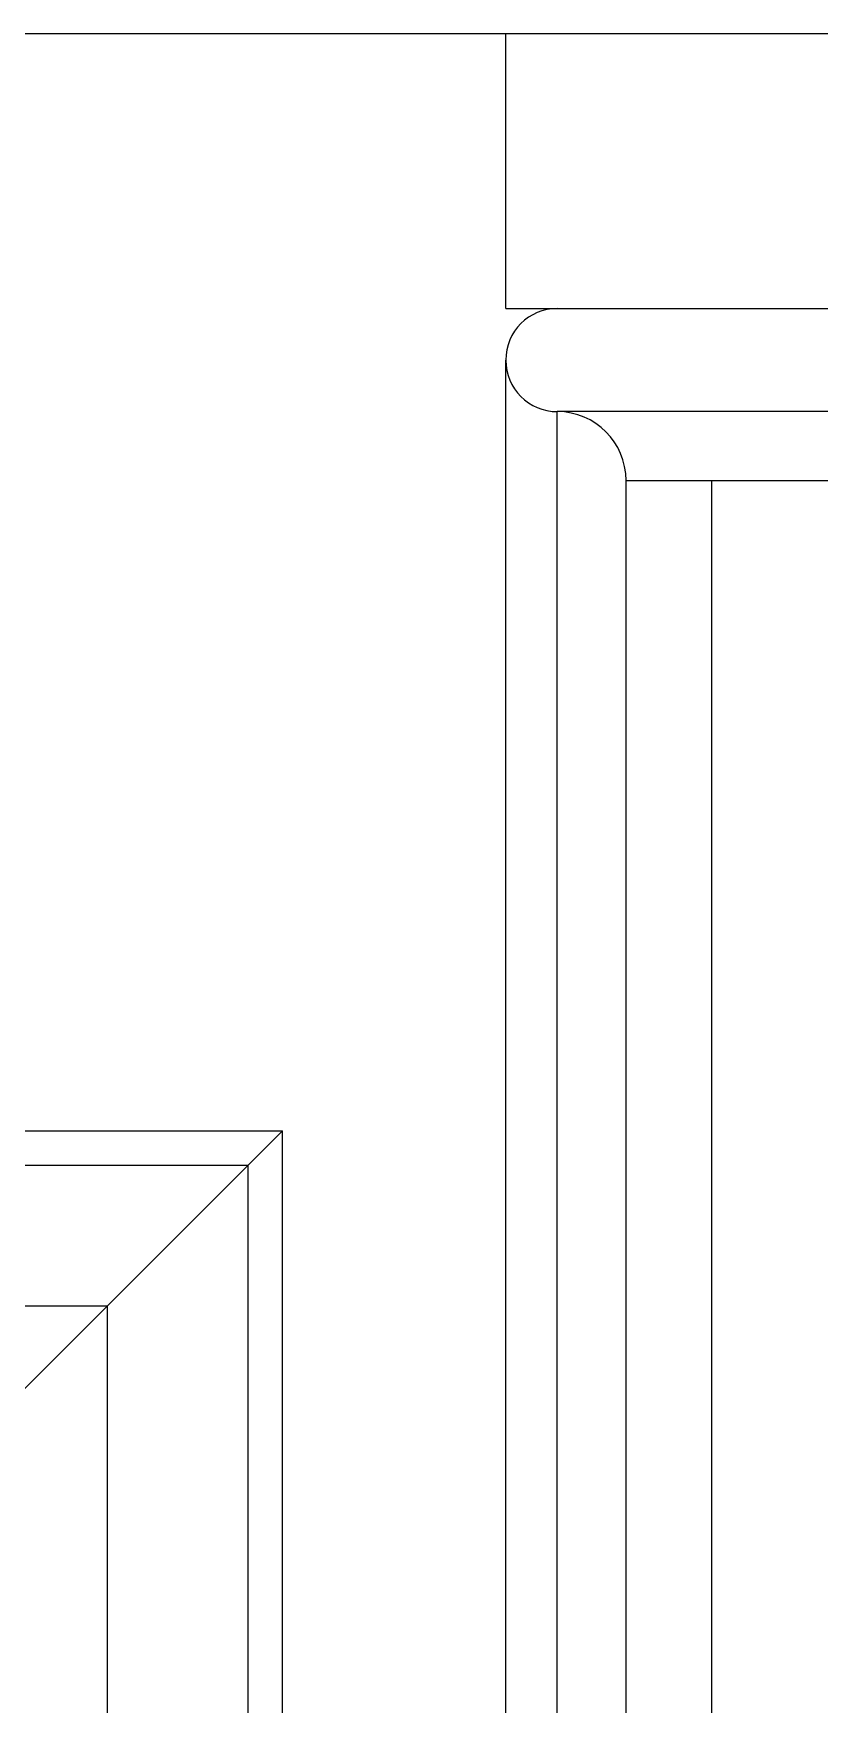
# Model space of a CAD drawing. Header units: millimetres. Extents: x 1155 to 2227, y 540 to 1342.
# Drawn here: x 1261.34 to 1267.06, y 1114.63 to 1126.78 of the extents above; entities that cross this region are included whole.
import ezdxf

# ---------------------------------------------------------------- set-up
doc = ezdxf.new("R2010")
doc.units = ezdxf.units.MM

msp = doc.modelspace()

# ---------------------------------------------------------------- linework, layer by layer
at = {"color": 0}
for p, q in [((1195.524, 1126.78421), (1283.524, 1126.78421)), ((1264.774, 1124.78421), (1264.774, 1126.78421)), ((1264.774, 1124.78421), (1280.899, 1124.78421)), ((1264.774, 1085.43049), (1264.774, 1124.40921)), ((1280.524, 1124.03421), (1265.149, 1124.03421)), ((1265.149, 1085.80549), (1265.149, 1124.03421)), ((1265.649, 1123.53421), (1280.024, 1123.53421)), ((1265.649, 1086.30549), (1265.649, 1123.53421)), ((1266.274, 1088.80549), (1266.274, 1123.53421)), ((1214.899, 1118.80549), (1263.149, 1118.80549)), ((1261.149, 1116.80549), (1263.149, 1118.80549)), ((1263.149, 1080.30549), (1263.149, 1118.80549)), ((1215.149, 1118.55549), (1262.899, 1118.55549)), ((1262.899, 1080.30549), (1262.899, 1118.55549)), ((1216.17153, 1117.53296), (1261.87647, 1117.53296)), ((1261.87647, 1080.42095), (1261.87647, 1117.53296))]:
    msp.add_line(p, q, dxfattribs=at)
for centre, radius, start, end in [((1265.149, 1124.40921), 0.375, 90, 270), ((1265.149, 1123.53421), 0.5, 0, 90)]:
    msp.add_arc(centre, radius, start, end, dxfattribs=at)

doc.saveas('drawing.dxf')
